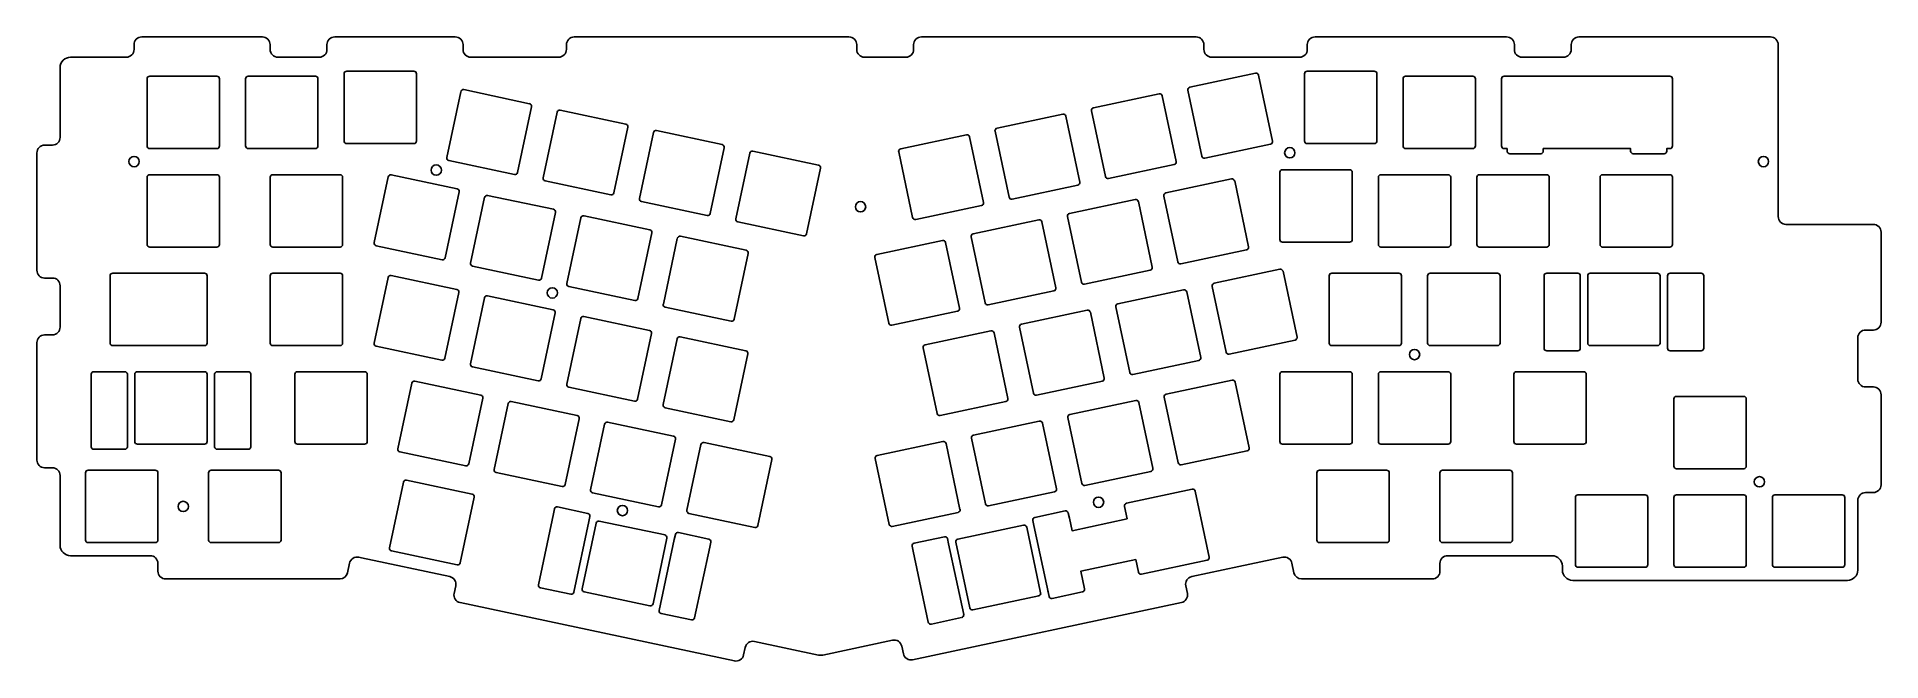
# Model space of a CAD drawing. Extents: x 14 to 371, y 13 to 134.
import ezdxf

# ---------------------------------------------------------------- set-up
doc = ezdxf.new("R2010")
doc.units = 0
doc.layers.get('0').update_dxf_attribs({"linetype": 'CONTINUOUS'})

msp = doc.modelspace()

# ---------------------------------------------------------------- linework, layer by layer
for p, q in [((249.53, 126.7), (236.82, 123.99)), ((252.83, 113.59), (250.13, 126.31)), ((95.83, 123.14), (93.13, 110.43)), ((109.14, 120.82), (96.43, 123.53)), ((230.9, 122.74), (218.18, 120.03)), ((234.2, 109.63), (231.49, 122.35)), ((236.43, 123.4), (239.13, 110.68)), ((106.83, 107.52), (109.53, 120.23)), ((114.47, 119.18), (111.76, 106.47)), ((127.78, 116.86), (115.06, 119.57)), ((212.27, 118.77), (199.55, 116.07)), ((215.56, 105.67), (212.86, 118.39)), ((217.8, 119.44), (220.5, 106.72)), ((125.46, 103.55), (128.16, 116.27)), ((133.1, 115.22), (130.4, 102.5)), ((146.41, 112.9), (133.69, 115.61)), ((193.63, 114.81), (180.92, 112.11)), ((196.93, 101.71), (194.22, 114.43)), ((199.16, 115.48), (201.87, 102.76)), ((144.09, 99.59), (146.8, 112.31)), ((151.73, 111.26), (149.03, 98.54)), ((165.04, 108.94), (152.33, 111.65)), ((180.53, 111.52), (183.23, 98.8)), ((239.73, 110.3), (252.44, 113)), ((95.13, 104.35), (82.41, 107.05)), ((93.52, 109.83), (106.23, 107.13)), ((162.73, 95.63), (165.43, 108.35)), ((221.09, 106.34), (233.81, 109.04)), ((81.82, 106.67), (79.11, 93.95)), ((92.81, 91.04), (95.51, 103.76)), ((112.15, 105.87), (124.87, 103.17)), ((202.46, 102.38), (215.18, 105.08)), ((244.92, 106.26), (232.2, 103.56)), ((248.21, 93.16), (245.51, 105.87)), ((100.45, 102.71), (97.75, 89.99)), ((113.76, 100.39), (101.04, 103.09)), ((130.78, 101.91), (143.5, 99.21)), ((183.83, 98.42), (196.54, 101.12)), ((226.28, 102.3), (213.57, 99.6)), ((229.58, 89.2), (226.88, 101.91)), ((231.82, 102.96), (234.52, 90.25)), ((111.44, 87.08), (114.14, 99.8)), ((119.08, 98.75), (116.38, 86.03)), ((132.39, 96.43), (119.68, 99.13)), ((149.42, 97.95), (162.13, 95.25)), ((207.65, 98.34), (194.93, 95.64)), ((210.94, 85.24), (208.24, 97.95)), ((213.18, 99), (215.88, 86.29)), ((364.63, 97.48), (352.63, 97.48)), ((79.5, 93.36), (92.22, 90.65)), ((130.08, 83.12), (132.78, 95.83)), ((137.72, 94.78), (135.02, 82.07)), ((151.03, 92.47), (138.31, 95.17)), ((189.02, 94.38), (176.3, 91.67)), ((192.31, 81.28), (189.61, 93.99)), ((194.55, 95.04), (197.25, 82.33)), ((98.13, 89.4), (110.85, 86.69)), ((148.71, 79.16), (151.41, 91.87)), ((175.91, 91.08), (178.62, 78.37)), ((235.11, 89.86), (247.83, 92.57)), ((81.78, 87.22), (79.07, 74.5)), ((95.08, 84.9), (82.37, 87.61)), ((216.48, 85.9), (229.19, 88.6)), ((254.27, 88.79), (241.56, 86.09)), ((257.57, 75.69), (254.87, 88.41)), ((92.77, 71.59), (95.47, 84.31)), ((100.41, 83.26), (97.71, 70.54)), ((113.72, 80.94), (101, 83.65)), ((116.77, 85.44), (129.48, 82.73)), ((197.84, 81.94), (210.56, 84.64)), ((235.64, 84.83), (222.93, 82.13)), ((238.94, 71.73), (236.23, 84.45)), ((241.17, 85.5), (243.88, 72.78)), ((111.4, 67.63), (114.1, 80.35)), ((119.04, 79.3), (116.34, 66.58)), ((132.35, 76.98), (119.64, 79.68)), ((135.4, 81.48), (148.12, 78.77)), ((179.21, 77.98), (191.93, 80.68)), ((217.01, 80.87), (204.29, 78.17)), ((220.3, 67.77), (217.6, 80.49)), ((222.54, 81.54), (225.24, 68.82)), ((130.03, 63.67), (132.74, 76.39)), ((137.68, 75.34), (134.97, 62.62)), ((150.99, 73.02), (138.27, 75.72)), ((198.37, 76.91), (185.66, 74.21)), ((201.67, 63.81), (198.97, 76.53)), ((203.91, 77.58), (206.61, 64.86)), ((244.47, 72.4), (257.19, 75.1)), ((79.46, 73.91), (92.17, 71.21)), ((148.67, 59.71), (151.37, 72.43)), ((185.27, 73.62), (187.98, 60.9)), ((98.09, 69.95), (110.81, 67.25)), ((225.84, 68.44), (238.55, 71.14)), ((86.39, 66.78), (83.69, 54.07)), ((99.7, 64.47), (86.99, 67.17)), ((116.73, 65.99), (129.44, 63.29)), ((207.2, 64.48), (219.92, 67.18)), ((245, 67.37), (232.28, 64.66)), ((248.3, 54.27), (245.59, 66.98)), ((97.38, 51.16), (100.09, 63.87)), ((105.03, 62.82), (102.32, 50.11)), ((118.33, 60.51), (105.62, 63.21)), ((135.36, 62.03), (148.07, 59.33)), ((188.57, 60.51), (201.28, 63.22)), ((226.37, 63.41), (213.65, 60.7)), ((229.66, 50.31), (226.96, 63.02)), ((231.9, 64.07), (234.6, 51.36)), ((116.02, 47.2), (118.72, 59.91)), ((123.66, 58.86), (120.96, 46.15)), ((136.97, 56.55), (124.25, 59.25)), ((207.73, 59.45), (195.02, 56.74)), ((211.03, 46.35), (208.33, 59.06)), ((213.26, 60.11), (215.97, 47.39)), ((134.65, 43.24), (137.35, 55.95)), ((142.29, 54.9), (139.59, 42.19)), ((155.6, 52.58), (142.89, 55.29)), ((189.1, 55.49), (176.38, 52.78)), ((192.39, 42.38), (189.69, 55.1)), ((194.63, 56.15), (197.33, 43.43)), ((235.19, 50.97), (247.91, 53.67)), ((84.07, 53.48), (96.79, 50.77)), ((153.28, 39.28), (155.99, 51.99)), ((176, 52.19), (178.7, 39.47)), ((84.76, 47.66), (82.06, 34.94)), ((98.07, 45.34), (85.35, 48.04)), ((102.71, 49.51), (115.42, 46.81)), ((216.56, 47.01), (229.28, 49.71)), ((95.75, 32.03), (98.45, 44.74)), ((120.44, 41.6), (114.58, 42.85)), ((121.34, 45.55), (134.06, 42.85)), ((197.93, 43.05), (210.64, 45.75)), ((237.31, 46.26), (224.59, 43.55)), ((240.6, 33.16), (237.9, 45.87)), ((113.77, 41.49), (110.86, 27.79)), ((122.03, 39.73), (119.33, 27.02)), ((135.34, 37.42), (122.62, 40.12)), ((139.98, 41.59), (152.69, 38.89)), ((179.29, 39.09), (192.01, 41.79)), ((204.7, 39.33), (191.98, 36.62)), ((212.74, 42.06), (206.87, 40.81)), ((213.54, 40.7), (213.34, 41.67)), ((133.02, 24.11), (135.72, 36.82)), ((143.8, 36.64), (137.93, 37.89)), ((189.39, 37.09), (183.52, 35.85)), ((193.1, 22.04), (190.19, 35.73)), ((191.6, 36.03), (194.3, 23.31)), ((207.99, 26.23), (205.29, 38.94)), ((82.44, 34.35), (95.16, 31.64)), ((141.06, 21.37), (143.98, 35.07)), ((226.39, 32.69), (226.91, 30.25)), ((227.5, 29.86), (240.22, 32.56)), ((111.25, 27.2), (117.12, 25.95)), ((119.71, 26.43), (132.43, 23.72)), ((194.89, 22.93), (207.61, 25.63)), ((210.2, 25.16), (216.07, 26.41)), ((134.6, 22.24), (140.47, 20.99)), ((186.85, 20.2), (192.71, 21.44))]:
    msp.add_line(p, q)
at = {"linetype": 'CONTINUOUS'}
msp.add_line((370.53, 62.98), (370.53, 62.98), dxfattribs=at)
msp.add_lwpolyline([(116.28, 131.3, -0.414214), (114.78, 129.8), (97.78, 129.8, -0.414214), (96.28, 131.3), (96.28, 132.23, 0.414214), (94.78, 133.73), (71.47, 133.73, 0.414214), (69.97, 132.23), (69.97, 131.3, -0.414214), (68.47, 129.8), (60.47, 129.8, -0.414214), (58.97, 131.3), (58.97, 132.23, 0.414214), (57.47, 133.73), (34.15, 133.73, 0.414214), (32.65, 132.23), (32.65, 131.3, -0.414214), (31.15, 129.8), (20.36, 129.8, 0.414214), (18.36, 127.8), (18.36, 114.3, -0.414214), (16.86, 112.8), (15.36, 112.8, 0.414214), (13.86, 111.3), (13.86, 88.61, 0.414214), (15.36, 87.11), (16.86, 87.11, -0.414214), (18.36, 85.61), (18.36, 77.61, -0.414214), (16.86, 76.11), (15.36, 76.11, 0.414214), (13.86, 74.61), (13.86, 51.92, 0.414214), (15.36, 50.42), (16.86, 50.42, -0.414214), (18.36, 48.92), (18.36, 35.42, 0.414214), (20.36, 33.42), (35.77, 33.42, -0.414214), (37.27, 31.92), (37.27, 30.42, 0.414214), (38.77, 28.92), (72.46, 28.92, 0.354118), (73.93, 30.11), (74.33, 31.96, -0.414214), (76.1, 33.11), (76.63, 33), (93.71, 29.37, -0.414214), (94.87, 27.59), (94.55, 26.12, 0.414216), (95.71, 24.34), (148.76, 13.07, 0.414214), (150.54, 14.22), (150.85, 15.69, -0.414199), (152.63, 16.84), (165.04, 14.21, 0.105085), (165.87, 14.21), (179.35, 17.07, -0.414214), (181.13, 15.92), (181.44, 14.45, 0.414214), (183.22, 13.3), (235.2, 24.34, 0.414221), (236.36, 26.12), (236.05, 27.59, -0.414214), (237.2, 29.37), (246.29, 31.3), (254.81, 33.11, -0.414221), (256.59, 31.96), (256.98, 30.11, 0.354125), (258.45, 28.92), (283.71, 28.92, 0.414214), (285.21, 30.42), (285.21, 31.92, -0.414214), (286.71, 33.42), (304.12, 33.42), (306.88, 33.42, -0.414214), (308.88, 31.42), (308.88, 30.65, 0.414214), (310.88, 28.65), (364.03, 28.65, 0.414214), (366.03, 30.65), (366.03, 44.12, -0.414214), (367.53, 45.62), (369.03, 45.62, 0.414214), (370.53, 47.12), (370.53, 64.55, 0.414214), (369.03, 66.05), (367.53, 66.05, -0.414214), (366.03, 67.55), (366.03, 75.55, -0.414214), (367.53, 77.05), (369.03, 77.05, 0.414214), (370.53, 78.55), (370.53, 95.98, 0.414214), (369.03, 97.48), (352.13, 97.48, -0.414214), (350.63, 98.98), (350.63, 102.48), (350.63, 130.3), (350.63, 132.23, 0.414214), (349.13, 133.73), (312.1, 133.73, 0.414214), (310.6, 132.23), (310.6, 131.3, -0.414214), (309.1, 129.8), (301.1, 129.8, -0.414214), (299.6, 131.3), (299.6, 132.23, 0.414214), (298.1, 133.73), (261.06, 133.73, 0.414214), (259.56, 132.23), (259.56, 131.3, -0.414214), (258.06, 129.8), (241.06, 129.8, -0.414214), (239.56, 131.3), (239.56, 132.23, 0.414214), (238.06, 133.73), (184.92, 133.73, 0.414214), (183.42, 132.23), (183.42, 131.3, -0.414214), (181.92, 129.8), (173.92, 129.8, -0.414214), (172.42, 131.3), (172.42, 132.23, 0.414214), (170.92, 133.73), (117.78, 133.73, 0.414214), (116.28, 132.23)], format="xyb", close=True, dxfattribs=at)
for points in [[(35.68, 126.14, 0.414214), (35.18, 125.64), (35.18, 112.64, 0.414214), (35.68, 112.14), (48.68, 112.14, 0.414214), (49.18, 112.64), (49.18, 125.64, 0.414214), (48.68, 126.14)], [(35.18, 125.64), (35.18, 112.64, 0.414214), (35.68, 112.14), (48.68, 112.14, 0.414214), (49.18, 112.64), (49.18, 125.64, 0.414214), (48.68, 126.14), (35.68, 126.14, 0.414214)], [(54.23, 125.64), (54.23, 112.64, 0.414214), (54.73, 112.14), (67.73, 112.14, 0.414214), (68.23, 112.64), (68.23, 125.64, 0.414214), (67.73, 126.14), (54.73, 126.14, 0.414214)], [(73.28, 126.6), (73.28, 113.6, 0.414214), (73.78, 113.1), (86.78, 113.1, 0.414214), (87.28, 113.6), (87.28, 126.6, 0.414214), (86.78, 127.1), (73.78, 127.1, 0.414214)], [(259.02, 126.6), (259.02, 113.6, 0.414214), (259.52, 113.1), (272.52, 113.1, 0.414214), (273.02, 113.6), (273.02, 126.6, 0.414214), (272.52, 127.1), (259.52, 127.1, 0.414214)], [(278.07, 125.64), (278.07, 112.64, 0.414214), (278.57, 112.14), (291.57, 112.14, 0.414214), (292.07, 112.64), (292.07, 125.64, 0.414214), (291.57, 126.14), (278.57, 126.14, 0.414214)], [(329.08, 111.64), (329.08, 112.14), (329.67, 112.14, 0.414214), (330.17, 112.64), (330.17, 125.64, 0.414214), (329.67, 126.14), (328.58, 126.14), (322.58, 126.14), (320.14, 126.14), (316.67, 126.14), (310.62, 126.14), (307.14, 126.14), (304.7, 126.14), (298.7, 126.14), (297.62, 126.14, 0.414214), (297.12, 125.64), (297.12, 112.64, 0.414214), (297.62, 112.14), (298.2, 112.14), (298.2, 111.64, 0.414214), (298.7, 111.14), (304.7, 111.14, 0.414214), (305.2, 111.64), (305.2, 112.14), (307.14, 112.14), (310.62, 112.14), (316.67, 112.14), (320.14, 112.14), (322.08, 112.14), (322.08, 111.64, 0.414214), (322.58, 111.14), (328.58, 111.14, 0.414214)], [(35.18, 106.59), (35.18, 93.59, 0.414214), (35.68, 93.09), (48.68, 93.09, 0.414214), (49.18, 93.59), (49.18, 106.59, 0.414214), (48.68, 107.09), (35.68, 107.09, 0.414214)], [(58.99, 106.59), (58.99, 93.59, 0.414214), (59.49, 93.09), (72.49, 93.09, 0.414214), (72.99, 93.59), (72.99, 106.59, 0.414214), (72.49, 107.09), (59.49, 107.09, 0.414214)], [(254.25, 107.55), (254.25, 94.55, 0.414214), (254.75, 94.05), (267.75, 94.05, 0.414214), (268.25, 94.55), (268.25, 107.55, 0.414214), (267.75, 108.05), (254.75, 108.05, 0.414214)], [(273.3, 106.59), (273.3, 93.59, 0.414214), (273.8, 93.09), (286.8, 93.09, 0.414214), (287.3, 93.59), (287.3, 106.59, 0.414214), (286.8, 107.09), (273.8, 107.09, 0.414214)], [(292.35, 106.59), (292.35, 93.59, 0.414214), (292.85, 93.09), (305.85, 93.09, 0.414214), (306.35, 93.59), (306.35, 106.59, 0.414214), (305.85, 107.09), (292.85, 107.09, 0.414214)], [(316.17, 106.59), (316.17, 93.59, 0.414214), (316.67, 93.09), (329.67, 93.09, 0.414214), (330.17, 93.59), (330.17, 106.59, 0.414214), (329.67, 107.09), (316.67, 107.09, 0.414214)], [(46.8, 87.54, 0.414214), (46.3, 88.04), (41.53, 88.04), (33.3, 88.04), (28.53, 88.04, 0.414214), (28.03, 87.54), (28.03, 74.54, 0.414214), (28.53, 74.04), (33.3, 74.04), (41.53, 74.04), (46.3, 74.04, 0.414214), (46.8, 74.54)], [(58.99, 87.54), (58.99, 74.54, 0.414214), (59.49, 74.04), (72.49, 74.04, 0.414214), (72.99, 74.54), (72.99, 87.54, 0.414214), (72.49, 88.04), (59.49, 88.04, 0.414214)], [(263.78, 87.54), (263.78, 74.54, 0.414214), (264.28, 74.04), (277.28, 74.04, 0.414214), (277.78, 74.54), (277.78, 87.54, 0.414214), (277.28, 88.04), (264.28, 88.04, 0.414214)], [(282.83, 87.54), (282.83, 74.54, 0.414214), (283.33, 74.04), (296.33, 74.04, 0.414214), (296.83, 74.54), (296.83, 87.54, 0.414214), (296.33, 88.04), (283.33, 88.04, 0.414214)], [(305.35, 87.54), (305.35, 73.54, 0.414214), (305.85, 73.04), (311.85, 73.04, 0.414214), (312.35, 73.54), (312.35, 87.54, 0.414214), (311.85, 88.04), (305.85, 88.04, 0.414214)], [(313.78, 87.54), (313.78, 74.54, 0.414214), (314.28, 74.04), (327.28, 74.04, 0.414214), (327.78, 74.54), (327.78, 87.54, 0.414214), (327.28, 88.04), (314.28, 88.04, 0.414214)], [(329.22, 87.54), (329.22, 73.54, 0.414214), (329.72, 73.04), (335.72, 73.04, 0.414214), (336.22, 73.54), (336.22, 87.54, 0.414214), (335.72, 88.04), (329.72, 88.04, 0.414214)], [(24.36, 68.49), (24.36, 54.49, 0.414214), (24.86, 53.99), (30.86, 53.99, 0.414214), (31.36, 54.49), (31.36, 68.49, 0.414214), (30.86, 68.99), (24.86, 68.99, 0.414214)], [(32.8, 68.49), (32.8, 55.49, 0.414214), (33.3, 54.99), (46.3, 54.99, 0.414214), (46.8, 55.49), (46.8, 68.49, 0.414214), (46.3, 68.99), (33.3, 68.99, 0.414214)], [(48.23, 68.49), (48.23, 54.49, 0.414214), (48.73, 53.99), (54.73, 53.99, 0.414214), (55.23, 54.49), (55.23, 68.49, 0.414214), (54.73, 68.99), (48.73, 68.99, 0.414214)], [(63.75, 68.49), (63.75, 55.49, 0.414214), (64.25, 54.99), (77.25, 54.99, 0.414214), (77.75, 55.49), (77.75, 68.49, 0.414214), (77.25, 68.99), (64.25, 68.99, 0.414214)], [(254.25, 68.49), (254.25, 55.49, 0.414214), (254.75, 54.99), (267.75, 54.99, 0.414214), (268.25, 55.49), (268.25, 68.49, 0.414214), (267.75, 68.99), (254.75, 68.99, 0.414214)], [(273.3, 68.49), (273.3, 55.49, 0.414214), (273.8, 54.99), (286.8, 54.99, 0.414214), (287.3, 55.49), (287.3, 68.49, 0.414214), (286.8, 68.99), (273.8, 68.99, 0.414214)], [(299.5, 68.49), (299.5, 55.49, 0.414214), (300, 54.99), (313, 54.99, 0.414214), (313.5, 55.49), (313.5, 68.49, 0.414214), (313, 68.99), (300, 68.99, 0.414214)], [(330.45, 63.73), (330.45, 50.73, 0.414214), (330.95, 50.23), (343.95, 50.23, 0.414214), (344.45, 50.73), (344.45, 63.73, 0.414214), (343.95, 64.23), (330.95, 64.23, 0.414214)], [(23.27, 49.44), (23.27, 36.44, 0.414214), (23.77, 35.94), (36.77, 35.94, 0.414214), (37.27, 36.44), (37.27, 49.44, 0.414214), (36.77, 49.94), (23.77, 49.94, 0.414214)], [(47.08, 49.44), (47.08, 36.44, 0.414214), (47.58, 35.94), (60.58, 35.94, 0.414214), (61.08, 36.44), (61.08, 49.44, 0.414214), (60.58, 49.94), (47.58, 49.94, 0.414214)], [(261.4, 49.44), (261.4, 36.44, 0.414214), (261.9, 35.94), (274.9, 35.94, 0.414214), (275.4, 36.44), (275.4, 49.44, 0.414214), (274.9, 49.94), (261.9, 49.94, 0.414214)], [(285.21, 49.44), (285.21, 36.44, 0.414214), (285.71, 35.94), (298.71, 35.94, 0.414214), (299.21, 36.44), (299.21, 49.44, 0.414214), (298.71, 49.94), (285.71, 49.94, 0.414214)], [(311.4, 44.68), (311.4, 31.68, 0.414214), (311.9, 31.18), (324.9, 31.18, 0.414214), (325.4, 31.68), (325.4, 44.68, 0.414214), (324.9, 45.18), (311.9, 45.18, 0.414214)], [(330.45, 44.68), (330.45, 31.68, 0.414214), (330.95, 31.18), (343.95, 31.18, 0.414214), (344.45, 31.68), (344.45, 44.68, 0.414214), (343.95, 45.18), (330.95, 45.18, 0.414214)], [(349.5, 44.68), (349.5, 31.68, 0.414214), (350, 31.18), (363, 31.18, 0.414214), (363.5, 31.68), (363.5, 44.68, 0.414214), (363, 45.18), (350, 45.18, 0.414214)]]:
    msp.add_lwpolyline(points, format="xyb", close=True)
for points in [[(224.59, 43.55, 0.414214), (224.2, 42.96), (224.72, 40.52)], [(120.44, 41.6, -0.414214), (120.83, 41.01), (120.62, 40.03), (117.71, 26.34)], [(206.87, 40.81, 0.414214), (206.49, 40.22), (206.7, 39.24), (209.61, 25.55)], [(137.93, 37.89, 0.414214), (137.34, 37.5), (137.13, 36.52), (134.22, 22.83)], [(143.98, 35.07, -0.000387), (143.98, 35.07), (144.18, 36.05)], [(183.52, 35.85, 0.414214), (183.13, 35.25), (183.34, 34.28), (186.25, 20.58)], [(189.39, 37.09, -0.414214), (189.98, 36.71), (190.19, 35.73, -0.000265), (190.19, 35.73)]]:
    msp.add_lwpolyline(points, format="xyb", dxfattribs=at)
msp.add_lwpolyline([(113.98, 42.47), (113.77, 41.49)], close=True, dxfattribs=at)
for points in [[(224.72, 40.52), (214.06, 38.25), (213.54, 40.7)], [(226.39, 32.69), (215.73, 30.42), (216.45, 27)]]:
    msp.add_lwpolyline(points, dxfattribs=at)
for centre in [(32.65, 109.62), (256.17, 111.33), (347.77, 109.62), (91.1, 107.99), (173.15, 100.89), (113.55, 84.23), (280.3, 72.31), (346.98, 47.71), (42.18, 42.94), (127.11, 42.15), (219.18, 43.74)]:
    msp.add_circle(centre, 1, dxfattribs=at)
for centre, start, end in [((249.64, 126.21), 12, 102), ((96.32, 123.04), 78, 168), ((231, 122.25), 12, 102), ((236.92, 123.5), 102, 192), ((109.04, 120.34), 348, 78), ((114.96, 119.08), 78, 168), ((212.37, 118.29), 12, 102), ((218.29, 119.54), 102, 192), ((127.67, 116.37), 348, 78), ((133.59, 115.12), 78, 168), ((193.74, 114.32), 12, 102), ((199.65, 115.58), 102, 192), ((146.31, 112.41), 348, 78), ((152.22, 111.16), 78, 168), ((181.02, 111.62), 102, 192), ((239.62, 110.79), 192, 282), ((252.34, 113.49), 282, 12), ((82.31, 106.56), 78, 168), ((93.62, 110.32), 168, 258), ((106.34, 107.62), 258, 348), ((164.94, 108.45), 348, 78), ((233.71, 109.53), 282, 12), ((95.02, 103.86), 348, 78), ((112.25, 106.36), 168, 258), ((124.97, 103.66), 258, 348), ((215.07, 105.57), 282, 12), ((220.99, 106.83), 192, 282), ((232.3, 103.07), 102, 192), ((245.02, 105.77), 12, 102), ((100.94, 102.6), 78, 168), ((113.66, 99.9), 348, 78), ((130.89, 102.4), 168, 258), ((196.44, 101.61), 282, 12), ((202.36, 102.87), 192, 282), ((226.39, 101.81), 12, 102), ((119.57, 98.64), 78, 168), ((132.29, 95.94), 348, 78), ((143.6, 99.7), 258, 348), ((149.52, 98.44), 168, 258), ((183.72, 98.91), 192, 282), ((207.75, 97.85), 12, 102), ((213.67, 99.11), 102, 192), ((79.6, 93.85), 168, 258), ((138.21, 94.68), 78, 168), ((162.24, 95.74), 258, 348), ((189.12, 93.89), 12, 102), ((195.04, 95.15), 102, 192), ((247.72, 93.05), 282, 12), ((92.32, 91.14), 258, 348), ((98.24, 89.89), 168, 258), ((150.92, 91.98), 348, 78), ((176.4, 91.19), 102, 192), ((229.09, 89.09), 282, 12), ((235.01, 90.35), 192, 282), ((82.26, 87.12), 78, 168), ((110.95, 87.18), 258, 348), ((116.87, 85.93), 168, 258), ((216.37, 86.39), 192, 282), ((241.66, 85.6), 102, 192), ((254.38, 88.3), 12, 102), ((94.98, 84.41), 348, 78), ((100.9, 83.16), 78, 168), ((129.59, 83.22), 258, 348), ((135.5, 81.96), 168, 258), ((197.74, 82.43), 192, 282), ((210.46, 85.13), 282, 12), ((223.03, 81.64), 102, 192), ((235.74, 84.34), 12, 102), ((113.61, 80.45), 348, 78), ((119.53, 79.2), 78, 168), ((148.22, 79.26), 258, 348), ((191.82, 81.17), 282, 12), ((217.11, 80.38), 12, 102), ((132.25, 76.49), 348, 78), ((138.17, 75.23), 78, 168), ((179.11, 78.47), 192, 282), ((198.48, 76.42), 12, 102), ((204.4, 77.68), 102, 192), ((257.08, 75.59), 282, 12), ((79.56, 74.4), 168, 258), ((92.28, 71.7), 258, 348), ((150.88, 72.53), 348, 78), ((185.76, 73.72), 102, 192), ((238.45, 71.63), 282, 12), ((244.37, 72.89), 192, 282), ((98.2, 70.44), 168, 258), ((219.81, 67.67), 282, 12), ((225.73, 68.93), 192, 282), ((86.88, 66.68), 78, 168), ((99.6, 63.98), 348, 78), ((110.91, 67.74), 258, 348), ((116.83, 66.48), 168, 258), ((207.1, 64.96), 192, 282), ((232.39, 64.18), 102, 192), ((245.1, 66.88), 12, 102), ((105.51, 62.72), 78, 168), ((129.54, 63.78), 258, 348), ((135.46, 62.52), 168, 258), ((188.46, 61), 192, 282), ((201.18, 63.71), 282, 12), ((213.75, 60.21), 102, 192), ((226.47, 62.92), 12, 102), ((118.23, 60.02), 348, 78), ((124.15, 58.76), 78, 168), ((148.18, 59.82), 258, 348), ((207.84, 58.96), 12, 102), ((84.18, 53.96), 168, 258), ((136.86, 56.06), 348, 78), ((142.78, 54.8), 78, 168), ((189.2, 55), 12, 102), ((195.12, 56.25), 102, 192), ((247.81, 54.16), 282, 12), ((96.89, 51.26), 258, 348), ((102.81, 50), 168, 258), ((155.5, 52.1), 348, 78), ((176.49, 52.29), 102, 192), ((229.17, 50.2), 282, 12), ((235.09, 51.46), 192, 282), ((85.25, 47.55), 78, 168), ((115.53, 47.3), 258, 348), ((216.46, 47.5), 192, 282), ((97.97, 44.85), 348, 78), ((114.47, 42.36), 78, 168), ((121.45, 46.04), 168, 258), ((134.16, 43.34), 258, 348), ((197.82, 43.54), 192, 282), ((210.54, 46.24), 282, 12), ((237.41, 45.77), 12, 102), ((120.13, 40.14), 348, 348.1021), ((122.52, 39.63), 78, 168), ((140.08, 42.08), 168, 258), ((152.8, 39.38), 258, 348), ((179.19, 39.58), 192, 282), ((191.91, 42.28), 282, 12), ((204.8, 38.84), 12, 102), ((212.85, 41.57), 12, 102), ((213.05, 40.59), 12, 12.0339), ((135.23, 36.93), 348, 78), ((143.69, 36.15), 348, 78), ((192.08, 36.13), 102, 192), ((82.55, 34.84), 168, 258), ((240.11, 33.05), 282, 12), ((95.26, 32.13), 258, 348), ((111.56, 28.67), 168, 168.0888), ((227.4, 30.35), 192, 282), ((111.35, 27.69), 168, 258), ((117.22, 26.44), 258, 348), ((119.81, 26.91), 168, 258), ((207.5, 26.12), 282, 12), ((209.89, 26.63), 192, 192.0607), ((210.1, 25.65), 192, 282), ((215.96, 26.9), 282, 12), ((132.53, 24.21), 258, 348), ((134.71, 22.73), 168, 258), ((134.91, 23.7), 168, 168.1021), ((186.53, 21.66), 192, 192.0339), ((192.61, 21.93), 282, 12), ((194.79, 23.42), 192, 282), ((140.58, 21.48), 258, 348), ((186.74, 20.69), 192, 282)]:
    msp.add_arc(centre, 0.5, start, end)

doc.saveas('drawing.dxf')
